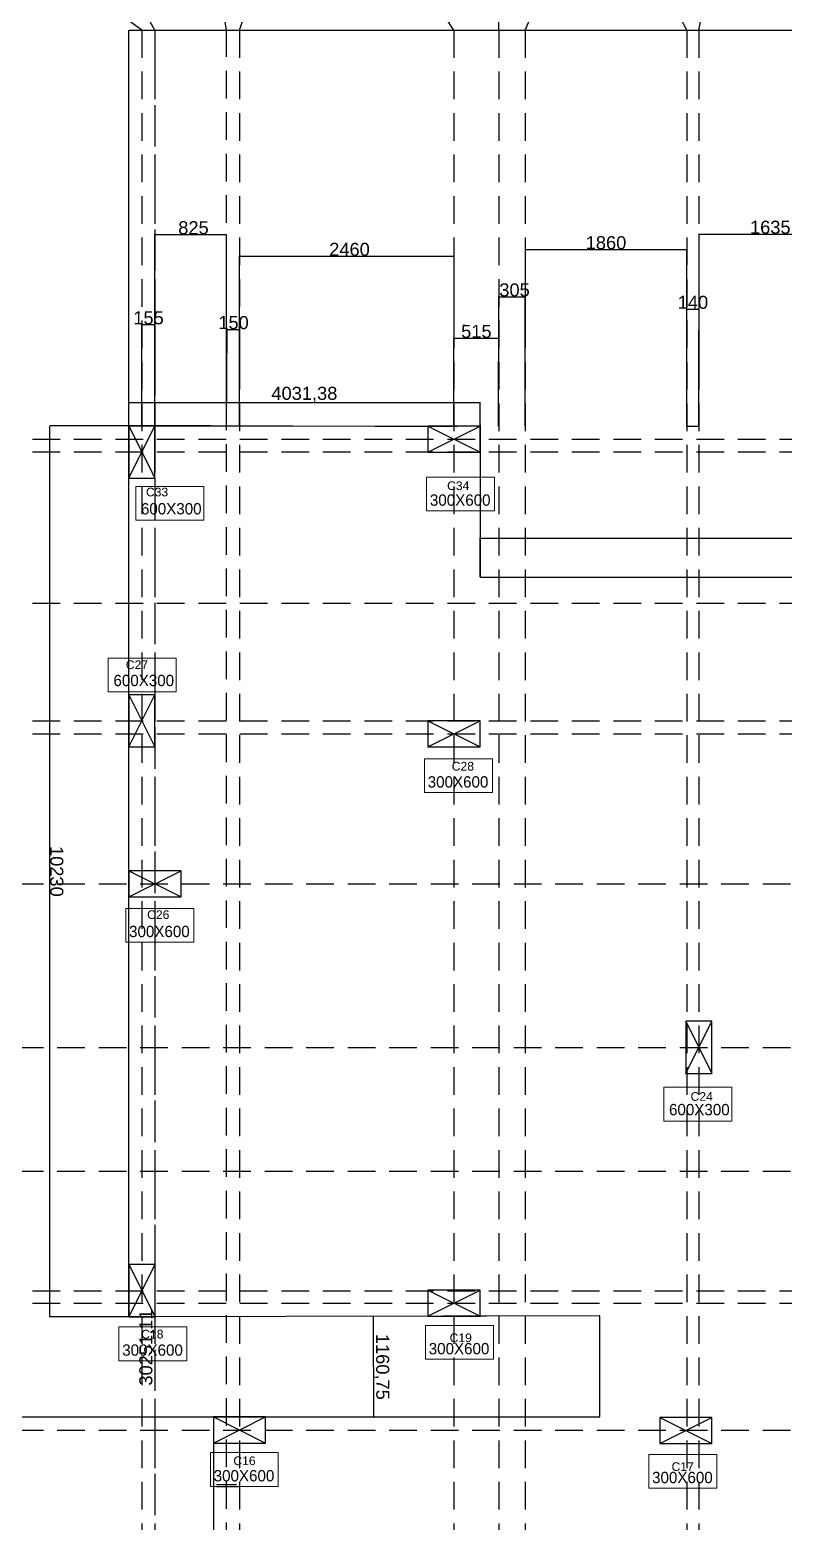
# Model space of a CAD drawing. Header units: millimetres. Extents: x -1932176 to 78768, y -1967 to 1266654.
# Drawn here: x -291883 to -283225, y 516044 to 533178 of the extents above; entities that cross this region are included whole.
import ezdxf

# ---------------------------------------------------------------- set-up
doc = ezdxf.new("R2010")
doc.units = ezdxf.units.MM
doc.linetypes.add('DASHED2', pattern=[9.525, 6.35, -3.175])
doc.layers.add('Layer2', color=7, linetype='Continuous', lineweight=5)
doc.layers.add('text', color=252, linetype='Continuous', lineweight=5)
doc.styles.get("Standard").update_dxf_attribs({"font": 'arial.ttf'})
doc.dimstyles.new('ISO-25', dxfattribs={"dimtxt": 150, "dimasz": 2.5, "dimexe": 1.25, "dimexo": 0.625, "dimtad": 1, "dimtxsty": 'Standard', "dimcen": 2.5, "dimadec": 0, "dimazin": 0, "dimtfac": 1, "dimtmove": 0, "dimatfit": 3, "dimfxl": 1, "dimarcsym": 0})

# ---------------------------------------------------------------- blocks, each defined once
blk = doc.blocks.new('*D148')
at = {"color": 0, "linetype": 'DASHED2', "lineweight": -2, "ltscale": 30, "transparency": 16777216}
for p, q in [((-290597, 533174), (-290446, 533174)), ((-290447, 533172), (-290447, 502926)), ((-290447, 502923), (-290448, 502923))]:
    blk.add_line(p, q, dxfattribs=at)
at = {"color": 0, "linetype": 'DASHED2', "ltscale": 30, "transparency": 16777216}
for points in [[(-290447, 533172), (-290446, 533172), (-290447, 533174)], [(-290447, 502926), (-290446, 502926), (-290447, 502923)]]:
    blk.add_solid(points, dxfattribs=at)
at = {"layer": 'Defpoints', "color": 0, "linetype": 'DASHED2', "ltscale": 30, "transparency": 16777216}
for p in [(-290598, 533174), (-290447, 502923), (-290447, 502923)]:
    blk.add_point(p, dxfattribs=at)
at = {"color": 0, "linetype": 'DASHED2', "ltscale": 30, "transparency": 16777216, "insert": (-290538, 518049), "char_height": 150, "attachment_point": 5, "rotation": 90}
blk.add_mtext('30251,11', dxfattribs=at)
blk = doc.blocks.new('*D149')
at = {"color": 0, "lineweight": -2, "ltscale": 30, "transparency": 16777216}
for p, q in [((-290598, 528632), (-290596, 529795)), ((-290593, 529794), (-290448, 529794)), ((-290448, 528632), (-290446, 529795))]:
    blk.add_line(p, q, dxfattribs=at)
at = {"color": 0, "ltscale": 30, "transparency": 16777216}
for points in [[(-290593, 529794), (-290593, 529793), (-290596, 529794)], [(-290448, 529794), (-290448, 529793), (-290446, 529794)]]:
    blk.add_solid(points, dxfattribs=at)
at = {"layer": 'Defpoints', "color": 0, "ltscale": 30, "transparency": 16777216}
for p in [(-290446, 529794), (-290598, 528631), (-290448, 528631)]:
    blk.add_point(p, dxfattribs=at)
at = {"color": 0, "ltscale": 30, "transparency": 16777216, "insert": (-290521, 529871), "char_height": 150, "attachment_point": 5, "rotation": 359.9062}
blk.add_mtext('155', dxfattribs=at)
blk = doc.blocks.new('*D150')
at = {"color": 0, "lineweight": -2, "ltscale": 30, "transparency": 16777216}
for p, q in [((-290447, 528632), (-290447, 530829)), ((-290444, 530828), (-289628, 530828)), ((-289625, 528632), (-289625, 530829))]:
    blk.add_line(p, q, dxfattribs=at)
at = {"color": 0, "ltscale": 30, "transparency": 16777216}
for points in [[(-290444, 530829), (-290444, 530828), (-290447, 530828)], [(-289628, 530829), (-289628, 530828), (-289625, 530828)]]:
    blk.add_solid(points, dxfattribs=at)
at = {"layer": 'Defpoints', "color": 0, "ltscale": 30, "transparency": 16777216}
for p in [(-289625, 530828), (-290447, 528631), (-289625, 528631)]:
    blk.add_point(p, dxfattribs=at)
at = {"color": 0, "ltscale": 30, "transparency": 16777216, "insert": (-290005, 530905), "char_height": 150, "attachment_point": 5}
blk.add_mtext('825', dxfattribs=at)
blk = doc.blocks.new('*D151')
at = {"color": 0, "lineweight": -2, "ltscale": 30, "transparency": 16777216}
for p, q in [((-289625, 528632), (-289620, 529740)), ((-289617, 529739), (-289474, 529738)), ((-289477, 528631), (-289471, 529739))]:
    blk.add_line(p, q, dxfattribs=at)
at = {"color": 0, "ltscale": 30, "transparency": 16777216}
for points in [[(-289617, 529739), (-289617, 529739), (-289620, 529739)], [(-289474, 529739), (-289474, 529738), (-289471, 529738)]]:
    blk.add_solid(points, dxfattribs=at)
at = {"layer": 'Defpoints', "color": 0, "ltscale": 30, "transparency": 16777216}
for p in [(-289471, 529738), (-289625, 528631), (-289477, 528630)]:
    blk.add_point(p, dxfattribs=at)
at = {"color": 0, "ltscale": 30, "transparency": 16777216, "insert": (-289545, 529816), "char_height": 150, "attachment_point": 5, "rotation": 359.6938}
blk.add_mtext('150', dxfattribs=at)
blk = doc.blocks.new('*D152')
at = {"color": 0, "lineweight": -2, "ltscale": 30, "transparency": 16777216}
for p, q in [((-289477, 528631), (-289475, 530582)), ((-289473, 530581), (-287017, 530579)), ((-287016, 528629), (-287014, 530580))]:
    blk.add_line(p, q, dxfattribs=at)
at = {"color": 0, "ltscale": 30, "transparency": 16777216}
for points in [[(-289473, 530582), (-289473, 530581), (-289475, 530581)], [(-287017, 530579), (-287017, 530579), (-287014, 530579)]]:
    blk.add_solid(points, dxfattribs=at)
at = {"layer": 'Defpoints', "color": 0, "ltscale": 30, "transparency": 16777216}
for p in [(-287014, 530579), (-289477, 528630), (-287016, 528628)]:
    blk.add_point(p, dxfattribs=at)
at = {"color": 0, "ltscale": 30, "transparency": 16777216, "insert": (-288214, 530657), "char_height": 150, "attachment_point": 5, "rotation": 359.9474}
blk.add_mtext('2460', dxfattribs=at)
blk = doc.blocks.new('*D153')
at = {"color": 0, "lineweight": -2, "ltscale": 30, "transparency": 16777216}
for p, q in [((-287016, 528629), (-287015, 529639)), ((-287013, 529638), (-286504, 529638)), ((-286502, 528628), (-286501, 529639))]:
    blk.add_line(p, q, dxfattribs=at)
at = {"color": 0, "ltscale": 30, "transparency": 16777216}
for points in [[(-287013, 529638), (-287013, 529638), (-287015, 529638)], [(-286504, 529638), (-286504, 529637), (-286501, 529638)]]:
    blk.add_solid(points, dxfattribs=at)
at = {"layer": 'Defpoints', "color": 0, "ltscale": 30, "transparency": 16777216}
for p in [(-286501, 529638), (-287016, 528628), (-286502, 528628)]:
    blk.add_point(p, dxfattribs=at)
at = {"color": 0, "ltscale": 30, "transparency": 16777216, "insert": (-286758, 529715), "char_height": 150, "attachment_point": 5, "rotation": 359.9531}
blk.add_mtext('515', dxfattribs=at)
blk = doc.blocks.new('*D154')
at = {"color": 0, "lineweight": -2, "ltscale": 30, "transparency": 16777216}
for p, q in [((-286502, 528628), (-286501, 530115)), ((-286498, 530114), (-286198, 530113)), ((-286197, 528628), (-286196, 530115))]:
    blk.add_line(p, q, dxfattribs=at)
at = {"color": 0, "ltscale": 30, "transparency": 16777216}
for points in [[(-286498, 530114), (-286498, 530113), (-286501, 530114)], [(-286198, 530114), (-286198, 530113), (-286196, 530113)]]:
    blk.add_solid(points, dxfattribs=at)
at = {"layer": 'Defpoints', "color": 0, "ltscale": 30, "transparency": 16777216}
for p in [(-286196, 530113), (-286502, 528628), (-286197, 528628)]:
    blk.add_point(p, dxfattribs=at)
at = {"color": 0, "ltscale": 30, "transparency": 16777216, "insert": (-286320, 530191), "char_height": 150, "attachment_point": 5, "rotation": 359.9531}
blk.add_mtext('305', dxfattribs=at)
blk = doc.blocks.new('*D155')
at = {"color": 0, "lineweight": -2, "ltscale": 30, "transparency": 16777216}
for p, q in [((-286197, 528628), (-286195, 530658)), ((-286193, 530656), (-284344, 530655)), ((-284343, 528627), (-284341, 530656))]:
    blk.add_line(p, q, dxfattribs=at)
at = {"color": 0, "ltscale": 30, "transparency": 16777216}
for points in [[(-286193, 530657), (-286193, 530656), (-286195, 530656)], [(-284344, 530655), (-284344, 530654), (-284341, 530655)]]:
    blk.add_solid(points, dxfattribs=at)
at = {"layer": 'Defpoints', "color": 0, "ltscale": 30, "transparency": 16777216}
for p in [(-284341, 530655), (-286197, 528628), (-284343, 528626)]:
    blk.add_point(p, dxfattribs=at)
at = {"color": 0, "ltscale": 30, "transparency": 16777216, "insert": (-285270, 530733), "char_height": 150, "width": 433.22, "attachment_point": 5, "rotation": 359.9531}
blk.add_mtext('1860', dxfattribs=at)
blk = doc.blocks.new('*D156')
at = {"color": 0, "lineweight": -2, "ltscale": 30, "transparency": 16777216}
for p, q in [((-284343, 528627), (-284342, 529973)), ((-284339, 529972), (-284205, 529972)), ((-284203, 528627), (-284202, 529973))]:
    blk.add_line(p, q, dxfattribs=at)
at = {"color": 0, "ltscale": 30, "transparency": 16777216}
for points in [[(-284339, 529972), (-284339, 529971), (-284342, 529972)], [(-284205, 529972), (-284205, 529971), (-284202, 529972)]]:
    blk.add_solid(points, dxfattribs=at)
at = {"layer": 'Defpoints', "color": 0, "ltscale": 30, "transparency": 16777216}
for p in [(-284202, 529972), (-284343, 528626), (-284203, 528626)]:
    blk.add_point(p, dxfattribs=at)
at = {"color": 0, "ltscale": 30, "transparency": 16777216, "insert": (-284272, 530049), "char_height": 150, "attachment_point": 5, "rotation": 359.9531}
blk.add_mtext('140', dxfattribs=at)
blk = doc.blocks.new('*D157')
at = {"color": 0, "lineweight": -2, "ltscale": 30, "transparency": 16777216}
for p, q in [((-284203, 528627), (-284202, 530836)), ((-284199, 530834), (-282569, 530833)), ((-282568, 528625), (-282566, 530834))]:
    blk.add_line(p, q, dxfattribs=at)
at = {"color": 0, "ltscale": 30, "transparency": 16777216}
for points in [[(-284199, 530835), (-284199, 530834), (-284202, 530834)], [(-282569, 530833), (-282569, 530833), (-282566, 530833)]]:
    blk.add_solid(points, dxfattribs=at)
at = {"layer": 'Defpoints', "color": 0, "ltscale": 30, "transparency": 16777216}
for p in [(-282566, 530833), (-284203, 528626), (-282568, 528625)]:
    blk.add_point(p, dxfattribs=at)
at = {"color": 0, "ltscale": 30, "transparency": 16777216, "insert": (-283384, 530911), "char_height": 150, "attachment_point": 5, "rotation": 359.953}
blk.add_mtext('1635', dxfattribs=at)
blk = doc.blocks.new('*D165')
at = {"color": 0, "lineweight": -2, "ltscale": 30, "transparency": 16777216}
for p, q in [((-290748, 528632), (-290748, 533176)), ((-290745, 533174), (-274396, 533174)), ((-274393, 528632), (-274393, 533176))]:
    blk.add_line(p, q, dxfattribs=at)
at = {"color": 0, "ltscale": 30, "transparency": 16777216}
for points in [[(-290745, 533175), (-290745, 533174), (-290748, 533174)], [(-274396, 533175), (-274396, 533174), (-274393, 533174)]]:
    blk.add_solid(points, dxfattribs=at)
at = {"layer": 'Defpoints', "color": 0, "ltscale": 30, "transparency": 16777216}
for p in [(-274393, 533174), (-290748, 528631), (-274393, 528631)]:
    blk.add_point(p, dxfattribs=at)
at = {"color": 0, "ltscale": 30, "transparency": 16777216, "insert": (-282570, 533252), "char_height": 150, "attachment_point": 5}
blk.add_mtext('16355', dxfattribs=at)
blk = doc.blocks.new('*D141')
at = {"color": 0, "lineweight": -2, "ltscale": 30, "transparency": 16777216}
for p, q in [((-290748, 528638), (-290748, 528902)), ((-290745, 528900), (-286719, 528900)), ((-286716, 528642), (-286716, 528902))]:
    blk.add_line(p, q, dxfattribs=at)
at = {"color": 0, "ltscale": 30, "transparency": 16777216}
for points in [[(-290745, 528901), (-290745, 528900), (-290748, 528900)], [(-286719, 528901), (-286719, 528900), (-286716, 528900)]]:
    blk.add_solid(points, dxfattribs=at)
at = {"layer": 'Defpoints', "color": 0, "ltscale": 30, "transparency": 16777216}
for p in [(-286716, 528900), (-290748, 528637), (-286716, 528642)]:
    blk.add_point(p, dxfattribs=at)
at = {"color": 0, "ltscale": 30, "transparency": 16777216, "insert": (-288732, 528991), "char_height": 150, "attachment_point": 5}
blk.add_mtext('4031,38', dxfattribs=at)
blk = doc.blocks.new('*D143')
at = {"color": 0, "lineweight": -2, "ltscale": 30, "transparency": 16777216}
for p, q in [((-286715, 526894), (-286715, 527344)), ((-286713, 527343), (-278411, 527343)), ((-278409, 526894), (-278409, 527344))]:
    blk.add_line(p, q, dxfattribs=at)
at = {"color": 0, "ltscale": 30, "transparency": 16777216}
for points in [[(-286713, 527343), (-286713, 527342), (-286715, 527343)], [(-278411, 527343), (-278411, 527342), (-278409, 527343)]]:
    blk.add_solid(points, dxfattribs=at)
at = {"layer": 'Defpoints', "color": 0, "ltscale": 30, "transparency": 16777216}
for p in [(-278409, 527343), (-286715, 526894), (-278409, 526894)]:
    blk.add_point(p, dxfattribs=at)
at = {"color": 0, "ltscale": 30, "transparency": 16777216, "insert": (-282425, 527434), "char_height": 150, "attachment_point": 5}
blk.add_mtext('8306,8', dxfattribs=at)
blk = doc.blocks.new('*D138')
at = {"color": 0, "lineweight": -2, "ltscale": 30, "transparency": 16777216}
for p, q in [((-289778, 517251), (-292037, 517251)), ((-292036, 517249), (-292036, 506197)), ((-289778, 506195), (-292037, 506195))]:
    blk.add_line(p, q, dxfattribs=at)
at = {"color": 0, "ltscale": 30, "transparency": 16777216}
for points in [[(-292037, 517249), (-292036, 517249), (-292036, 517251)], [(-292037, 506197), (-292036, 506197), (-292036, 506195)]]:
    blk.add_solid(points, dxfattribs=at)
at = {"layer": 'Defpoints', "color": 0, "ltscale": 30, "transparency": 16777216}
for p in [(-289777, 517251), (-292036, 506195), (-289777, 506195)]:
    blk.add_point(p, dxfattribs=at)
at = {"color": 0, "ltscale": 30, "transparency": 16777216, "insert": (-292113, 511723), "char_height": 150, "attachment_point": 5, "rotation": 90}
blk.add_mtext('11060', dxfattribs=at)
blk = doc.blocks.new('*D139')
at = {"color": 0, "lineweight": -2, "ltscale": 30, "transparency": 16777216}
for p, q in [((-285345, 518412), (-287940, 518407)), ((-287936, 517249), (-287939, 518404)), ((-285343, 517251), (-287938, 517246))]:
    blk.add_line(p, q, dxfattribs=at)
at = {"color": 0, "ltscale": 30, "transparency": 16777216}
for points in [[(-287938, 518404), (-287939, 518404), (-287939, 518407)], [(-287936, 517249), (-287937, 517249), (-287936, 517246)]]:
    blk.add_solid(points, dxfattribs=at)
at = {"layer": 'Defpoints', "color": 0, "ltscale": 30, "transparency": 16777216}
for p in [(-287939, 518407), (-285344, 518412), (-285342, 517251)]:
    blk.add_point(p, dxfattribs=at)
at = {"color": 0, "ltscale": 30, "transparency": 16777216, "insert": (-287847, 517827), "char_height": 150, "attachment_point": 5, "rotation": 270.1183}
blk.add_mtext('1160,75', dxfattribs=at)
blk = doc.blocks.new('*D140')
at = {"color": 0, "lineweight": -2, "ltscale": 30, "transparency": 16777216}
for p, q in [((-290748, 528631), (-291655, 528631)), ((-291652, 518403), (-291653, 528629)), ((-290747, 518401), (-291653, 518401))]:
    blk.add_line(p, q, dxfattribs=at)
at = {"color": 0, "ltscale": 30, "transparency": 16777216}
for points in [[(-291653, 528629), (-291654, 528629), (-291653, 528631)], [(-291652, 518403), (-291652, 518403), (-291652, 518401)]]:
    blk.add_solid(points, dxfattribs=at)
at = {"layer": 'Defpoints', "color": 0, "ltscale": 30, "transparency": 16777216}
for p in [(-291653, 528631), (-290748, 528631), (-290746, 518401)]:
    blk.add_point(p, dxfattribs=at)
at = {"color": 0, "ltscale": 30, "transparency": 16777216, "insert": (-291575, 523516), "char_height": 150, "attachment_point": 5, "rotation": 270.0078}
blk.add_mtext('10230', dxfattribs=at)

msp = doc.modelspace()

# ---------------------------------------------------------------- linework, layer by layer
at = {"color": 252, "linetype": 'DASHED2', "ltscale": 30}
for p, q in [((-290597.57079, 533174.41948), (-292490.0404, 534549.69453)), ((-290446.84728, 533174.41948), (-291222.83879, 534549.69453)), ((-289625.48294, 533174.41948), (-289859.02354, 534549.69453)), ((-289476.99324, 533174.41948), (-289014.9661, 534549.69453)), ((-287016.18378, 533174.41948), (-287932.39916, 534549.69453)), ((-286501.96274, 533174.41948), (-286501.96274, 534549.69453)), ((-286196.96274, 533174.41948), (-285601.18105, 534549.69453)), ((-284342.8964, 533174.41948), (-285035.90044, 534549.69453)), ((-284203.4617, 533174.41948), (-283917.50948, 534549.69453))]:
    msp.add_line(p, q, dxfattribs=at)
at = {"color": 252, "linetype": 'DASHED2', "ltscale": 50}
for p, q in [((-290597.57079, 533174.41948), (-290597.57079, 502923.30532)), ((-290446.84728, 533174.41948), (-290446.84728, 502923.30532)), ((-289625.48294, 502387.1609), (-289625.48294, 533174.41948)), ((-289476.99324, 533174.41948), (-289476.99324, 502923.30532)), ((-287016.18378, 533174.41948), (-287016.18378, 502923.30532)), ((-286501.96274, 533174.41948), (-286501.96274, 501582.92099)), ((-286196.96274, 533174.41948), (-286196.96274, 502923.30532)), ((-284342.8964, 533174.41948), (-284342.8964, 502923.30532)), ((-284203.4617, 533174.41948), (-284203.4617, 502923.30532)), ((-295662.90134, 528478.03128), (-268873.86191, 528478.03128)), ((-295662.90134, 528331.33008), (-268873.86191, 528331.33008)), ((-295662.90134, 526594.79991), (-266569.77038, 526594.79991)), ((-295662.90134, 525244.79991), (-268873.86191, 525244.79991)), ((-295662.90134, 525094.79991), (-268873.86191, 525094.79991)), ((-296806.73767, 523373.39302), (-266569.77038, 523373.39302)), ((-296806.73767, 521494.79991), (-266569.77038, 521494.79991)), ((-296806.73767, 520074.79991), (-268873.86191, 520074.79991)), ((-295662.90134, 518700.98643), (-268873.86191, 518700.98643)), ((-295662.90134, 518559.33945), (-268873.86191, 518559.33945)), ((-296806.73767, 517101.38745), (-266569.77038, 517101.38745))]:
    msp.add_line(p, q, dxfattribs=at)
at = {"ltscale": 30}
for p, q in [((-290747.57161, 528637.37687), (-286979.89545, 528622.02627)), ((-286716.19046, 528641.86631), (-286715.34762, 526893.79513)), ((-286715.34762, 526893.79513), (-278408.54791, 526893.79513)), ((-290730.75959, 525984.79543), (-290730.75689, 525984.79543)), ((-289740.23622, 516474.58929), (-289510.53308, 516474.58929)), ((-289740.22809, 516454.58929), (-289490.53308, 516454.58929))]:
    msp.add_line(p, q, dxfattribs=at)
for p, q in [((-290747.57079, 528631.33008), (-290447.57079, 528031.33008)), ((-290747.57079, 528031.33008), (-290447.57079, 528631.33008)), ((-287316.18378, 528328.03128), (-286716.18378, 528628.03128)), ((-287316.18378, 528628.03128), (-286716.18378, 528328.03128)), ((-290747.07098, 525544.79991), (-290447.07098, 524944.79991)), ((-290747.07098, 524944.79991), (-290447.07098, 525544.79991)), ((-287316.18378, 524944.79991), (-286716.18378, 525244.79991)), ((-287316.18378, 525244.79991), (-286716.18378, 524944.79991)), ((-290746.84728, 523223.39302), (-290146.84728, 523523.39302)), ((-290746.84728, 523523.39302), (-290146.84728, 523223.39302)), ((-284353.4617, 521794.79991), (-284053.4617, 521194.79991)), ((-284353.4617, 521194.79991), (-284053.4617, 521794.79991)), ((-290746.18378, 519000.98643), (-290446.18378, 518400.98643)), ((-290746.18378, 518400.98643), (-290446.18378, 519000.98643)), ((-287316.18378, 518409.33945), (-286716.18378, 518709.33945)), ((-287316.18378, 518709.33945), (-286716.18378, 518409.33945)), ((-289776.99324, 516951.38745), (-289176.99324, 517251.38745)), ((-289776.99324, 517251.38745), (-289176.99324, 516951.38745)), ((-284653.72319, 516945.97405), (-284053.72319, 517245.97405)), ((-284653.72319, 517245.97405), (-284053.72319, 516945.97405))]:
    msp.add_line(p, q)
at = {"color": 252, "ltscale": 30}
msp.add_line((-285342.01643, 517251.38745), (-285342.01643, 518412.14039), dxfattribs=at)
for points in [[(-290747.57079, 528031.33008), (-290447.57079, 528031.33008), (-290447.57079, 528631.33008), (-290747.57079, 528631.33008)], [(-287316.18378, 528328.03128), (-286716.18378, 528328.03128), (-286716.18378, 528628.03128), (-287316.18378, 528628.03128)], [(-290747.07098, 524944.79991), (-290447.07098, 524944.79991), (-290447.07098, 525544.79991), (-290747.07098, 525544.79991)], [(-287316.18378, 524944.79991), (-286716.18378, 524944.79991), (-286716.18378, 525244.79991), (-287316.18378, 525244.79991)], [(-290746.84728, 523223.39302), (-290146.84728, 523223.39302), (-290146.84728, 523523.39302), (-290746.84728, 523523.39302)], [(-284353.4617, 521194.79991), (-284053.4617, 521194.79991), (-284053.4617, 521794.79991), (-284353.4617, 521794.79991)], [(-290746.18378, 518400.98643), (-290446.18378, 518400.98643), (-290446.18378, 519000.98643), (-290746.18378, 519000.98643)], [(-287316.18378, 518409.33945), (-286716.18378, 518409.33945), (-286716.18378, 518709.33945), (-287316.18378, 518709.33945)], [(-289776.99324, 516951.38745), (-289176.99324, 516951.38745), (-289176.99324, 517251.38745), (-289776.99324, 517251.38745)], [(-284653.72319, 516945.97405), (-284053.72319, 516945.97405), (-284053.72319, 517245.97405), (-284653.72319, 517245.97405)]]:
    msp.add_lwpolyline(points, close=True)
at = {"transparency": 16777216}
for points in [[(-289776.99324, 517251.38745), (-285342.01643, 517251.38745), (-285342.01643, 518412.14039), (-290746.18378, 518400.98643), (-290747.57079, 528631.33008), (-286716.18378, 528628.03128)], [(-284342.8964, 528626.08928), (-284203.4617, 528625.97518)], [(-289776.99324, 517251.38745), (-289774.67342, 511542.98688)]]:
    msp.add_lwpolyline(points, dxfattribs=at)
at = {"layer": 'Layer2', "color": 252, "true_color": 0x939598, "transparency": 16777216}
for points in [[(-290667.03009, 527935.37003), (-289887.28567, 527935.37003), (-289887.28567, 527548.18946), (-290667.03009, 527548.18946)], [(-287329.02868, 528043.99779), (-286549.28427, 528043.99779), (-286549.28427, 527656.81722), (-287329.02868, 527656.81722)], [(-290982.252, 525963.8003), (-290202.50759, 525963.8003), (-290202.50759, 525576.61972), (-290982.252, 525576.61972)], [(-287354.1414, 524808.14202), (-286574.39698, 524808.14202), (-286574.39698, 524420.96145), (-287354.1414, 524420.96145)]]:
    msp.add_lwpolyline(points, close=True, dxfattribs=at)
at = {"layer": 'Layer2', "color": 252, "true_color": 0x939598, "transparency": 33554687}
for points in [[(-290781.81003, 523090.96743), (-290002.06562, 523090.96743), (-290002.06562, 522703.78686), (-290781.81003, 522703.78686)], [(-284605.64455, 521036.60152), (-283825.90014, 521036.60152), (-283825.90014, 520649.42094), (-284605.64455, 520649.42094)], [(-290860.5042, 518284.87335), (-290080.75979, 518284.87335), (-290080.75979, 517897.69277), (-290860.5042, 517897.69277)], [(-287342.47227, 518300.83127), (-286562.72786, 518300.83127), (-286562.72786, 517913.65069), (-287342.47227, 517913.65069)], [(-289810.84322, 516841.83907), (-289031.09881, 516841.83907), (-289031.09881, 516454.6585), (-289810.84322, 516454.6585)], [(-284778.67687, 516821.70843), (-283998.93246, 516821.70843), (-283998.93246, 516434.52786), (-284778.67687, 516434.52786)]]:
    msp.add_lwpolyline(points, close=True, dxfattribs=at)

# ---------------------------------------------------------------- texts
at = {"layer": 'Layer2', "color": 252, "linetype": 'ByBlock', "lineweight": 9, "true_color": 0x939598, "transparency": 16777216, "char_height": 130, "attachment_point": 1}
for s, insert in [('{\\fCentury Gothic|b0|i0|c0|p34;600X300}', (-290608.05604, 527744.41717)), ('{\\fCentury Gothic|b0|i0|c0|p34;300X600}', (-287291.25614, 527844.06121)), ('{\\fCentury Gothic|b0|i0|c0|p34;600X300}', (-290923.27795, 525772.84743)), ('{\\fCentury Gothic|b0|i0|c0|p34;300X600}', (-287316.36885, 524608.20544)), ('{\\fCentury Gothic|b0|i0|c0|p34;300X600}', (-290744.03748, 522891.03085)), ('{\\fCentury Gothic|b0|i0|c0|p34;600X300}', (-284546.6705, 520845.64865)), ('{\\fCentury Gothic|b0|i0|c0|p34;300X600}', (-290822.73166, 518084.93677)), ('{\\fCentury Gothic|b0|i0|c0|p34;300X600}', (-287304.69973, 518100.89469)), ('{\\fCentury Gothic|b0|i0|c0|p34;300X600}', (-289773.07067, 516641.90249)), ('{\\fCentury Gothic|b0|i0|c0|p34;300X600}', (-284740.90433, 516621.77185))]:
    msp.add_mtext_dynamic_manual_height_columns(s, width=741.9718666, gutter_width=57.3737, heights=[0], dxfattribs=dict(at, insert=insert))
at = {"layer": 'text', "color": 252, "true_color": 0x939598, "transparency": 16777216, "char_height": 99.743185, "attachment_point": 1}
for s, insert in [('C33', (-290550.76602, 527921.26891)), ('C34', (-287093.86105, 527993.89891)), ('C27', (-290781.35313, 525938.43149)), ('C28', (-287040.53062, 524773.31679)), ('C26', (-290537.04601, 523068.8101)), ('C24', (-284299.47434, 520981.4648)), ('C18', (-290605.13127, 518252.15779)), ('C19', (-287064.83083, 518210.38605)), ('C16', (-289547.7915, 516798.18527)), ('C17', (-284517.57555, 516731.26321))]:
    msp.add_mtext_dynamic_manual_height_columns(s, width=1.2192188, gutter_width=1, heights=[0], dxfattribs=dict(at, insert=insert))

# ---------------------------------------------------------------- dimensions: what is measured, and where the dimension line sits
at = {"color": 252, "ltscale": 30}
dim = msp.add_linear_dim(base=(-274393.12423, 533174.41948), p1=(-290747.57079, 528631.33008), p2=(-274393.12423, 528631.33008), text='16355', dimstyle='ISO-25', dxfattribs=at)
dim.commit()
dim.dimension.update_dxf_attribs({"geometry": '*D165', "text_midpoint": (-282570.34751, 533251.68158)})
at = {"color": 252, "linetype": 'DASHED2', "ltscale": 30}
dim = msp.add_linear_dim(base=(-290446.84728, 502923.30532), p1=(-290597.57079, 533174.41948), p2=(-290446.84728, 502923.30532), angle=90, dimstyle='ISO-25', dxfattribs=at)
dim.commit()
dim.dimension.update_dxf_attribs({"geometry": '*D148', "text_midpoint": (-290537.61552, 518048.8624)})
at = {"color": 252, "ltscale": 30}
dim = msp.add_linear_dim(base=(-289625.48294, 530828.1267), p1=(-290446.84728, 528631.084), p2=(-289625.48294, 528631.084), text='825', dimstyle='ISO-25', dxfattribs=at)
dim.commit()
dim.dimension.update_dxf_attribs({"geometry": '*D150', "text_midpoint": (-290004.76644, 530828.1267), "dimtype": 160})
dim = msp.add_aligned_dim(p1=(-284203.4617, 528625.97518), p2=(-282568.07849, 528624.63388), distance=2208.43015, text='1635', dimstyle='ISO-25', dxfattribs=at)
dim.commit()
dim.dimension.update_dxf_attribs({"geometry": '*D157', "text_midpoint": (-283383.89543, 530910.99602)})
for base, p1, p2, angle, text, picture, middle in [((-284341.23625, 530654.91262), (-286196.96274, 528627.60642), (-284342.8964, 528626.08928), 359.953116163, '1860', '*D155', (-285270.12701, 530655.67271)), ((-287014.39279, 530578.92894), (-289476.99324, 528630.29039), (-287016.18378, 528628.03128), 359.947400505, '2460', '*D152', (-288213.69476, 530580.02994)), ((-284202.36049, 529971.73666), (-284342.8964, 528626.08928), (-284203.4617, 528625.97518), 359.953116163, '140', '*D156', (-284272.07784, 529971.7937)), ((-290445.79008, 529793.66027), (-290597.57079, 528631.33008), (-290447.69348, 528631.08469), 359.906194009, '155', '*D149', (-290520.72874, 529793.78296)), ((-289471.07193, 529738.20726), (-289625.48294, 528631.084), (-289476.99324, 528630.29039), 359.693783108, '150', '*D151', (-289545.31678, 529738.60406)), ((-286501.13631, 529637.57617), (-287016.18378, 528628.03128), (-286501.96274, 528627.61051), 359.953116163, '515', '*D153', (-286758.24683, 529637.78656)), ((-291653.42027, 528631.20726), (-290746.18378, 518400.98643), (-290747.57079, 528631.33008), 90.007768024, '10230', '*D140', (-291652.72678, 523516.11863))]:
    dim = msp.add_linear_dim(base=base, p1=p1, p2=p2, angle=angle, text=text, dimstyle='ISO-25', dxfattribs=at)
    dim.commit()
    dim.dimension.update_dxf_attribs({"geometry": picture, "text_midpoint": middle, "dimtype": 161})
dim = msp.add_linear_dim(base=(-286195.74695, 530113.39328), p1=(-286501.96274, 528627.85599), p2=(-286196.96274, 528627.60642), angle=359.953116163, dimstyle='ISO-25', dxfattribs=at)
dim.commit()
dim.dimension.update_dxf_attribs({"geometry": '*D154', "text_midpoint": (-286319.85543, 530113.49484), "dimtype": 161})
dim = msp.add_linear_dim(base=(-286716.19046, 528900.3264), p1=(-290747.57161, 528637.37687), p2=(-286716.19046, 528641.86631), dimstyle='ISO-25', dxfattribs=at)
dim.commit()
dim.dimension.update_dxf_attribs({"geometry": '*D141', "text_midpoint": (-288731.88103, 528991.09465)})
dim = msp.add_linear_dim(base=(-278408.54791, 527342.82361), p1=(-286715.34762, 526893.79513), p2=(-278408.54791, 526893.79513), dimstyle='ISO-25', dxfattribs=at)
dim.commit()
dim.dimension.update_dxf_attribs({"geometry": '*D143', "text_midpoint": (-282424.66491, 527342.82361), "dimtype": 160})
dim = msp.add_aligned_dim(p1=(-285342.01643, 517251.38745), p2=(-285344.41216, 518412.13544), distance=2594.28519, dimstyle='ISO-25', dxfattribs=at)
dim.commit()
dim.dimension.update_dxf_attribs({"geometry": '*D139', "text_midpoint": (-287846.72591, 517826.59431)})
dim = msp.add_linear_dim(base=(-292036.23842, 506194.98551), p1=(-289776.99324, 517251.38745), p2=(-289776.99324, 506194.98551), angle=90, text='11060', dimstyle='ISO-25', dxfattribs=at)
dim.commit()
dim.dimension.update_dxf_attribs({"geometry": '*D138', "text_midpoint": (-292113.44937, 511723.18648)})

doc.saveas('drawing.dxf')
